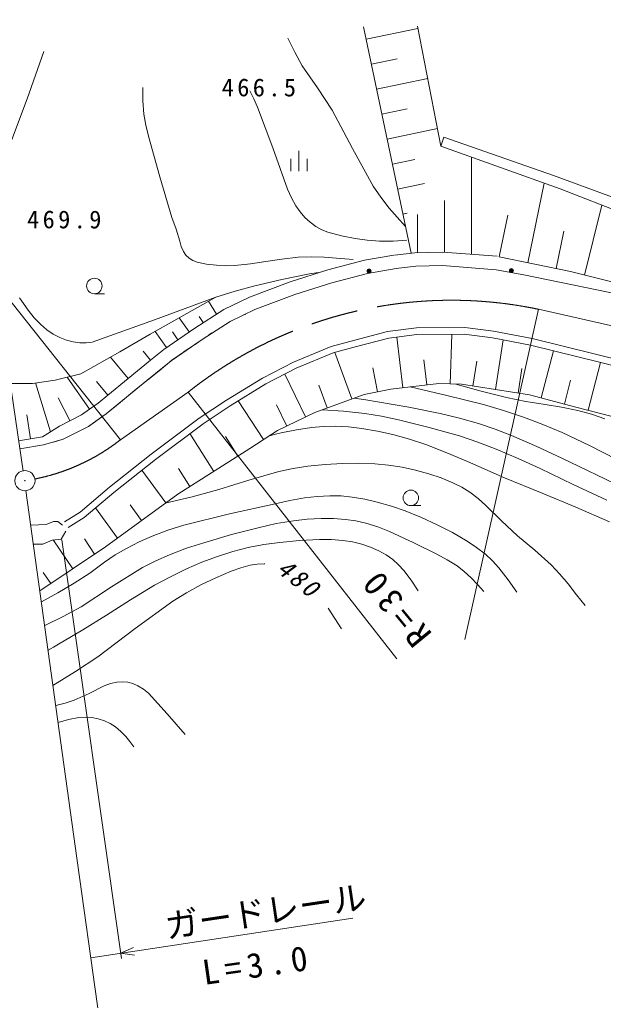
# Model space of a CAD drawing. Units: millimetres, scale not verified. Extents: x 40000 to 680000, y 20000 to 380000.
# Drawn here: x 78048 to 121198, y 247637 to 320110 of the extents above; entities that cross this region are included whole.
import ezdxf
from ezdxf.enums import TextEntityAlignment as Align

# ---------------------------------------------------------------- set-up
doc = ezdxf.new("R2010")
doc.units = ezdxf.units.MM
doc.header["$LTSCALE"] = 1000
doc.linetypes.add('CHAIN', pattern=[18.5, 12, -1.5, 3.5, -1.5])
doc.layers.add('S-SUV', color=7, linetype='Continuous', lineweight=13)
doc.styles.add('ＭＳ ゴシック', font='')
doc.styles.add('ＭＳ 明朝', font='')
doc.styles.get('ＭＳ ゴシック').set_extended_font_data('MS Gothic')
doc.styles.get('ＭＳ 明朝').set_extended_font_data('MS Mincho')

msp = doc.modelspace()

# ---------------------------------------------------------------- linework, layer by layer
at = {"layer": 'S-SUV'}
for p, q in [((78311, 286743), (71442, 333346)), ((107457, 319636), (109191, 310763)), ((106978, 302851), (103471, 319576)), ((103665, 318654), (107492, 319457)), ((97871, 318737), (98379, 317704)), ((78599, 314254), (79845, 317746)), ((98379, 317704), (98942, 316694)), ((104051, 316810), (105952, 317209)), ((98942, 316694), (100076, 315075)), ((104438, 314966), (108215, 315758)), ((87151, 315083), (87158, 314100)), ((95361, 314245), (95060, 314843)), ((100076, 315075), (101160, 313422)), ((77301, 310784), (78599, 314254)), ((87158, 314100), (87225, 313125)), ((95639, 313649), (95361, 314245)), ((87225, 313125), (87366, 312304)), ((96775, 310633), (95639, 313649)), ((101160, 313422), (102646, 310596)), ((104825, 313122), (106700, 313515)), ((87366, 312304), (87566, 311490)), ((105211, 311278), (108937, 312059)), ((87566, 311490), (88406, 308484)), ((109397, 311415), (109191, 310763)), ((117502, 308600), (109397, 311415)), ((97857, 307588), (96775, 310633)), ((98693, 310411), (98693, 308911)), ((102646, 310596), (104180, 307808)), ((109191, 310763), (118002, 307598)), ((98093, 309814), (98093, 308914)), ((99293, 309814), (99293, 308914)), ((105598, 309433), (107254, 309781)), ((111453, 302800), (111453, 309951)), ((88406, 308484), (89303, 305495)), ((115607, 302146), (116826, 308021)), ((123843, 306264), (117502, 308600)), ((98137, 306949), (97857, 307588)), ((104180, 307808), (104742, 306984)), ((105985, 307589), (107972, 308006)), ((118002, 307598), (124091, 305232)), ((98466, 306345), (98137, 306949)), ((104742, 306984), (105358, 306187)), ((109450, 302923), (109450, 306735)), ((98777, 305900), (98466, 306345)), ((99138, 305488), (98777, 305900)), ((105358, 306187), (105951, 305502)), ((119791, 301234), (121083, 306401)), ((89303, 305495), (89628, 304627)), ((99528, 305133), (99138, 305488)), ((99954, 304825), (99528, 305133)), ((105951, 305502), (106563, 304832)), ((106371, 305745), (106702, 305815)), ((107447, 302890), (107447, 305705)), ((113505, 302582), (114145, 305668)), ((89628, 304627), (89898, 303734)), ((100384, 304586), (99954, 304825)), ((100836, 304405), (100384, 304586)), ((101838, 304138), (100836, 304405)), ((117709, 301710), (118285, 304487)), ((89898, 303734), (89996, 303350)), ((102851, 303931), (101838, 304138)), ((103743, 303800), (102851, 303931)), ((104639, 303730), (103743, 303800)), ((105656, 303735), (104639, 303730)), ((106664, 303801), (105656, 303735)), ((89996, 303350), (90156, 302976)), ((90156, 302976), (90346, 302714)), ((90346, 302714), (90591, 302482)), ((90591, 302482), (90862, 302307)), ((90862, 302307), (91167, 302182)), ((95107, 302052), (96244, 302231)), ((96244, 302231), (97439, 302418)), ((97439, 302418), (98636, 302545)), ((98636, 302545), (99591, 302579)), ((99591, 302579), (100548, 302553)), ((100548, 302553), (102695, 302382)), ((100836, 301630), (103548, 302336)), ((103548, 302336), (105715, 302697)), ((105759, 302703), (107267, 302886)), ((107267, 302886), (109335, 302932)), ((109335, 302932), (113343, 302619)), ((118760, 301492), (113505, 302582)), ((91167, 302182), (91868, 302043)), ((91868, 302043), (92590, 301961)), ((92590, 301961), (93270, 301917)), ((93270, 301917), (93964, 301933)), ((93964, 301933), (95107, 302052)), ((98053, 300732), (100836, 301630)), ((103757, 301356), (105879, 301710)), ((105879, 301710), (103757, 301356)), ((105879, 301710), (107339, 301887)), ((107339, 301887), (105879, 301710)), ((107339, 301887), (109307, 301931)), ((109307, 301931), (107339, 301887)), ((113265, 301622), (109307, 301931)), ((113265, 301622), (115322, 301246)), ((124947, 299945), (118760, 301492)), ((97428, 300902), (95444, 300444)), ((99485, 301315), (97428, 300902)), ((100152, 301434), (99485, 301315)), ((101115, 300669), (103757, 301356)), ((103757, 301356), (101115, 300669)), ((115322, 301246), (122503, 299764)), ((85496, 289057), (76252, 300708)), ((93986, 300050), (92540, 299597)), ((95444, 300444), (93986, 300050)), ((95033, 299605), (98053, 300732)), ((98382, 299787), (101115, 300669)), ((101115, 300669), (98382, 299787)), ((78669, 298638), (78030, 299552)), ((83573, 299854), (84319, 299854)), ((87705, 296867), (92540, 299597)), ((92540, 299597), (88023, 297917)), ((93131, 298677), (95033, 299605)), ((95428, 298685), (98382, 299787)), ((98382, 299787), (95428, 298685)), ((79121, 298081), (78669, 298638)), ((90997, 297315), (93131, 298677)), ((92611, 298346), (92005, 299295)), ((93620, 297803), (95428, 298685)), ((95428, 298685), (93620, 297803)), ((110952, 274297), (116404, 298706)), ((79614, 297571), (79121, 298081)), ((88023, 297917), (83422, 296272)), ((90575, 297027), (89848, 298077)), ((91626, 297717), (91329, 298183)), ((93727, 297867), (93866, 297935)), ((94662, 298298), (94773, 298353)), ((80052, 297197), (79614, 297571)), ((80529, 296870), (80052, 297197)), ((88701, 295745), (90997, 297315)), ((91548, 296481), (93620, 297803)), ((93620, 297803), (91548, 296481)), ((93061, 297454), (93231, 297562)), ((105243, 297067), (107387, 297343)), ((107387, 297343), (110945, 297358)), ((110945, 297358), (113075, 297084)), ((81013, 296615), (80529, 296870)), ((81516, 296418), (81013, 296615)), ((82006, 296288), (81516, 296418)), ((85453, 295563), (87705, 296867)), ((88899, 295880), (88072, 297074)), ((89256, 294894), (91548, 296481)), ((91548, 296481), (89302, 294944)), ((89344, 297027), (89740, 296455)), ((92043, 296819), (92265, 296960)), ((101072, 295949), (102829, 296433)), ((102829, 296433), (105243, 297067)), ((105339, 296575), (102959, 295951)), ((107421, 296843), (105339, 296575)), ((106375, 292904), (105930, 296651)), ((110914, 296858), (107421, 296843)), ((109875, 293191), (110004, 296854)), ((112996, 296590), (110914, 296858)), ((115822, 296055), (112996, 296590)), ((113075, 297084), (115929, 296544)), ((113227, 292775), (113790, 296440)), ((115929, 296544), (131100, 292777)), ((82494, 296220), (82006, 296288)), ((82960, 296215), (82494, 296220)), ((83422, 296272), (82960, 296215)), ((87720, 294941), (88701, 295745)), ((90186, 295558), (90505, 295779)), ((91012, 296097), (91292, 296291)), ((98288, 294799), (101072, 295949)), ((102959, 295951), (101234, 295475)), ((130974, 292293), (115822, 296055)), ((82568, 293942), (85453, 295563)), ((86063, 293593), (84761, 295174)), ((87725, 294945), (87180, 295622)), ((89302, 294944), (89633, 295173)), ((101234, 295475), (98498, 294344)), ((102612, 292080), (101359, 295509)), ((108147, 293115), (107925, 294979)), ((116595, 292161), (117516, 295634)), ((86065, 293595), (87720, 294941)), ((87448, 293439), (89256, 294894)), ((89302, 294944), (88352, 294166)), ((96005, 293621), (98288, 294799)), ((98498, 294344), (96249, 293185)), ((104507, 292606), (104156, 294389)), ((111554, 293032), (111837, 294868)), ((114899, 292518), (115176, 294321)), ((120062, 291243), (120991, 294772)), ((80671, 293468), (82568, 293942)), ((83216, 291326), (81560, 293691)), ((84564, 292359), (86065, 293595)), ((88352, 294166), (86699, 292821)), ((93333, 292000), (96005, 293621)), ((99182, 290747), (97659, 293912)), ((77356, 293220), (79011, 293231)), ((79011, 293231), (80671, 293468)), ((80321, 289649), (79226, 293262)), ((84564, 292359), (83739, 293361)), ((84450, 290970), (87448, 293439)), ((86699, 292821), (85200, 291587)), ((96249, 293185), (93602, 291579)), ((100787, 291413), (100172, 293098)), ((105489, 292799), (103524, 292413)), ((109033, 293220), (105489, 292799)), ((106919, 292969), (109628, 292346)), ((110718, 293161), (109033, 293220)), ((112168, 292654), (110300, 293176)), ((115735, 292389), (110718, 293161)), ((118314, 291705), (118778, 293455)), ((81755, 290476), (80906, 292173)), ((83845, 291767), (84564, 292359)), ((90517, 292590), (105931, 272877)), ((103524, 292413), (99875, 291080)), ((103640, 292004), (102782, 292142)), ((109628, 292346), (112333, 291661)), ((114038, 292188), (112168, 292654)), ((115455, 291896), (114038, 292188)), ((119173, 291477), (115735, 292389)), ((83216, 291326), (83845, 291767)), ((85200, 291587), (84450, 290970)), ((91320, 290648), (93333, 292000)), ((93602, 291579), (91610, 290240)), ((96086, 289080), (94208, 291946)), ((97796, 290080), (97044, 291643)), ((104497, 291863), (103640, 292004)), ((106820, 291461), (104497, 291863)), ((109133, 290999), (106820, 291461)), ((112333, 291661), (113822, 291233)), ((116884, 291662), (115455, 291896)), ((118108, 291471), (116884, 291662)), ((119310, 291222), (118108, 291471)), ((124506, 290074), (119173, 291477)), ((78851, 289132), (78573, 290894)), ((80986, 290075), (82615, 290905)), ((82615, 290905), (83216, 291326)), ((83128, 290044), (84450, 290970)), ((84450, 290970), (83789, 290507)), ((87777, 287997), (91320, 290648)), ((99875, 291080), (97103, 289747)), ((100435, 291285), (101993, 291179)), ((101993, 291179), (103553, 291013)), ((103553, 291013), (104800, 290800)), ((104800, 290800), (106048, 290525)), ((110563, 290662), (109133, 290999)), ((111967, 290269), (110563, 290662)), ((113822, 291233), (115302, 290745)), ((115302, 290745), (116729, 290198)), ((120321, 290945), (119310, 291222)), ((121313, 290611), (120321, 290945)), ((79728, 289270), (80986, 290075)), ((81276, 289118), (83128, 290044)), ((83128, 290044), (81276, 289118)), ((83789, 290507), (83128, 290044)), ((91610, 290240), (88082, 287601)), ((99630, 289975), (98506, 289801)), ((100503, 290047), (99630, 289975)), ((101371, 290059), (100503, 290047)), ((102362, 290007), (101371, 290059)), ((103340, 289896), (102362, 290007)), ((104499, 289698), (103340, 289896)), ((106048, 290525), (108309, 289965)), ((108309, 289965), (110552, 289347)), ((113196, 289857), (111967, 290269)), ((116729, 290198), (118143, 289590)), ((77973, 288994), (79728, 289270)), ((92402, 286730), (90642, 289516)), ((94179, 287852), (93267, 289297)), ((97103, 289747), (95068, 288414)), ((96958, 289467), (96518, 289363)), ((97389, 289566), (96958, 289467)), ((98506, 289801), (97389, 289566)), ((105635, 289443), (104499, 289698)), ((106870, 289102), (105635, 289443)), ((110552, 289347), (111926, 288889)), ((114405, 289389), (113196, 289857)), ((116274, 288575), (114405, 289389)), ((118143, 289590), (120179, 288632)), ((78066, 288401), (79821, 288677)), ((79821, 288677), (78066, 288401)), ((79821, 288677), (81276, 289118)), ((81276, 289118), (80549, 288898)), ((108086, 288704), (106870, 289102)), ((109635, 288107), (108086, 288704)), ((111926, 288889), (113281, 288373)), ((118119, 287706), (116274, 288575)), ((120179, 288632), (122195, 287616)), ((84702, 285549), (87777, 287997)), ((95068, 288414), (89736, 285046)), ((111149, 287458), (109635, 288107)), ((113281, 288373), (114911, 287683)), ((88082, 287601), (85019, 285162)), ((98276, 286946), (99361, 287113)), ((99361, 287113), (100637, 287247)), ((100637, 287247), (101915, 287320)), ((101915, 287320), (103104, 287330)), ((103104, 287330), (104293, 287279)), ((104293, 287279), (105310, 287185)), ((105310, 287185), (106321, 287031)), ((106321, 287031), (107310, 286822)), ((113895, 286262), (111149, 287458)), ((114911, 287683), (116515, 286940)), ((122623, 285546), (118119, 287706)), ((88847, 284397), (87086, 286808)), ((90624, 285607), (89789, 286930)), ((94979, 286080), (97203, 286720)), ((97203, 286720), (98276, 286946)), ((107310, 286822), (108296, 286553)), ((108296, 286553), (109197, 286246)), ((116515, 286940), (118967, 285751)), ((82522, 283723), (84702, 285549)), ((92777, 285384), (94979, 286080)), ((109197, 286246), (110079, 285882)), ((110079, 285882), (110724, 285560)), ((110724, 285560), (111335, 285187)), ((116665, 285120), (113895, 286262)), ((118967, 285751), (121455, 284612)), ((78516, 285318), (82160, 259039)), ((85019, 285162), (82818, 283318)), ((89736, 285046), (84403, 281151)), ((88808, 284369), (90800, 284847)), ((90800, 284847), (92777, 285384)), ((100042, 284879), (99095, 284773)), ((100982, 284925), (100042, 284879)), ((101812, 284909), (100982, 284925)), ((102636, 284833), (101812, 284909)), ((103572, 284677), (102636, 284833)), ((111335, 285187), (111942, 284723)), ((119168, 284089), (116665, 285120)), ((87069, 283098), (86216, 284267)), ((96947, 284339), (93561, 283580)), ((98018, 284586), (96947, 284339)), ((99095, 284773), (98018, 284586)), ((104489, 284462), (103572, 284677)), ((105532, 284160), (104489, 284462)), ((106552, 283801), (105532, 284160)), ((106965, 284198), (107712, 284198)), ((111942, 284723), (112520, 284203)), ((112520, 284203), (113664, 283062)), ((81376, 282998), (82522, 283723)), ((85292, 281800), (83665, 284028)), ((93561, 283580), (90184, 282760)), ((107745, 283317), (106552, 283801)), ((121648, 283002), (119168, 284089)), ((78872, 282752), (80008, 282813)), ((80008, 282813), (80543, 283021)), ((80543, 283021), (80871, 283021)), ((80871, 283021), (81227, 282754)), ((82818, 283318), (81644, 282575)), ((90184, 282760), (89005, 282380)), ((95772, 282590), (97020, 282866)), ((97020, 282866), (98291, 283085)), ((98291, 283085), (99310, 283199)), ((99310, 283199), (100336, 283252)), ((100336, 283252), (101240, 283244)), ((101240, 283244), (102148, 283175)), ((102148, 283175), (102898, 283065)), ((102898, 283065), (103633, 282896)), ((103633, 282896), (104514, 282622)), ((108916, 282776), (107745, 283317)), ((110035, 282202), (108916, 282776)), ((113664, 283062), (114858, 281955)), ((81465, 282307), (81109, 281713)), ((87843, 281941), (86879, 281518)), ((89005, 282380), (87843, 281941)), ((91655, 281459), (93708, 282054)), ((93708, 282054), (95772, 282590)), ((104514, 282622), (105380, 282290)), ((105380, 282290), (107136, 281484)), ((111127, 281574), (110035, 282202)), ((114858, 281955), (116126, 280910)), ((79770, 281356), (79066, 281357)), ((80454, 281653), (79770, 281356)), ((81109, 281713), (80454, 281653)), ((81974, 279521), (80538, 281661)), ((81169, 281662), (85567, 250722)), ((83593, 280608), (82839, 281731)), ((86879, 281518), (85941, 281040)), ((90382, 281043), (91655, 281459)), ((96104, 281317), (94941, 281097)), ((97278, 281477), (96104, 281317)), ((98745, 281613), (97278, 281477)), ((100208, 281689), (98745, 281613)), ((101085, 281686), (100208, 281689)), ((101951, 281623), (101085, 281686)), ((102648, 281513), (101951, 281623)), ((103342, 281343), (102648, 281513)), ((103981, 281125), (103342, 281343)), ((107136, 281484), (108883, 280614)), ((111829, 281107), (111127, 281574)), ((84403, 281151), (79546, 277891)), ((85123, 280558), (84330, 280020)), ((85941, 281040), (85123, 280558)), ((88112, 280120), (89133, 280571)), ((89133, 280571), (90382, 281043)), ((93806, 280802), (92678, 280445)), ((94941, 281097), (93806, 280802)), ((104595, 280852), (103981, 281125)), ((105133, 280549), (104595, 280852)), ((105625, 280204), (105133, 280549)), ((108883, 280614), (109652, 280200)), ((112483, 280601), (111829, 281107)), ((113003, 280125), (112483, 280601)), ((116126, 280910), (117347, 279827)), ((84330, 280020), (83227, 279214)), ((87125, 279619), (88112, 280120)), ((91523, 280015), (90389, 279529)), ((92678, 280445), (91523, 280015)), ((94393, 279600), (95101, 279792)), ((95101, 279792), (95612, 279873)), ((95612, 279873), (96135, 279895)), ((96135, 279895), (96154, 279895)), ((96154, 279895), (96183, 279894)), ((106060, 279825), (105625, 280204)), ((106444, 279410), (106060, 279825)), ((109652, 280200), (110383, 279738)), ((113479, 279607), (113003, 280125)), ((117347, 279827), (117983, 279142)), ((80356, 278435), (79798, 279265)), ((83227, 279214), (82089, 278458)), ((84850, 278195), (87125, 279619)), ((90389, 279529), (89192, 278946)), ((92551, 278867), (93697, 279349)), ((93697, 279349), (94393, 279600)), ((106997, 278678), (106444, 279410)), ((110383, 279738), (110916, 279327)), ((110916, 279327), (111420, 278861)), ((114163, 278725), (113479, 279607)), ((117983, 279142), (118584, 278407)), ((82089, 278458), (80883, 277754)), ((88025, 278310), (86237, 277236)), ((89192, 278946), (88025, 278310)), ((90386, 277764), (91438, 278334)), ((91438, 278334), (92551, 278867)), ((107506, 277902), (106997, 278678)), ((111420, 278861), (111891, 278370)), ((111891, 278370), (112357, 277855)), ((114797, 277807), (114163, 278725)), ((118584, 278407), (119211, 277602)), ((80883, 277754), (79658, 277084)), ((82609, 276720), (84850, 278195)), ((89376, 277147), (90386, 277764)), ((119211, 277602), (119839, 276808)), ((86237, 277236), (84472, 276107)), ((86586, 275116), (89376, 277147)), ((81266, 275997), (82609, 276720)), ((100857, 276618), (101349, 275855)), ((79901, 275331), (81266, 275997)), ((84472, 276107), (82713, 275007)), ((101349, 275855), (101841, 275092)), ((82713, 275007), (80923, 273958)), ((83833, 273035), (86586, 275116)), ((80923, 273958), (80542, 273739)), ((80542, 273739), (80153, 273516)), ((82190, 271951), (83833, 273035)), ((80513, 270917), (82190, 271951)), ((85243, 271144), (84764, 271042)), ((85644, 271173), (85243, 271144)), ((86040, 271141), (85644, 271173)), ((86424, 271042), (86040, 271141)), ((83186, 270321), (82074, 269827)), ((84289, 270878), (83186, 270321)), ((84764, 271042), (84289, 270878)), ((86784, 270888), (86424, 271042)), ((87207, 270630), (86784, 270888)), ((87583, 270331), (87207, 270630)), ((88961, 268820), (87583, 270331)), ((81408, 269612), (80721, 269418)), ((82074, 269827), (81408, 269612)), ((80893, 268178), (81653, 268384)), ((81653, 268384), (82428, 268532)), ((82428, 268532), (82903, 268565)), ((82903, 268565), (83393, 268538)), ((83393, 268538), (83861, 268450)), ((83861, 268450), (84326, 268300)), ((84326, 268300), (84749, 268102)), ((90284, 267278), (88961, 268820)), ((84749, 268102), (85147, 267849)), ((85147, 267849), (85540, 267513)), ((85540, 267513), (85893, 267132)), ((85893, 267132), (86188, 266763)), ((86188, 266763), (86479, 266374)), ((82160, 259039), (83944, 246170)), ((83303, 250793), (102668, 253705)), ((85509, 251125), (86456, 251555)), ((86541, 250989), (85509, 251125))]:
    msp.add_line(p, q, dxfattribs=at)
at = {"layer": 'S-SUV', "linetype": 'CHAIN'}
for p, q in [((116404, 298706), (132327, 295133)), ((85496, 289057), (90517, 292590))]:
    msp.add_line(p, q, dxfattribs=at)
at = {"layer": 'S-SUV'}
for centre, radius in [((103877, 301527), 150), ((103877, 301527), 131), ((103877, 301527), 112), ((103877, 301527), 93.8), ((103877, 301527), 75), ((103877, 301527), 56.3), ((103877, 301526), 37.5), ((103877, 301527), 18.8), ((114401, 301562), 150), ((114401, 301562), 131), ((114401, 301562), 112), ((114401, 301562), 93.8), ((114401, 301562), 75), ((114401, 301562), 56.3), ((114401, 301561), 37.5), ((114401, 301562), 18.8), ((83573, 300428), 574), ((78440, 286039), 746), ((78440, 286039), 22.5), ((106965, 284771), 574)]:
    msp.add_circle(centre, radius, dxfattribs=at)
at = {"layer": 'S-SUV', "linetype": 'CHAIN'}
for centre, radius, start, end in [((109975, 268073), 31300, 78.14722, 128.43799), ((76266, 300881), 15000, 281.19702, 307.97858)]:
    msp.add_arc(centre, radius, start, end, dxfattribs=at)

# ---------------------------------------------------------------- texts
at = {"layer": 'S-SUV', "style": 'ＭＳ ゴシック'}
msp.add_text('ガードレール', height=1833, rotation=8.5, dxfattribs=at).set_placement((89023, 251660), align=Align.BOTTOM_LEFT)
at = {"layer": 'S-SUV', "attachment_point": 7}
for s, insert, char_height, rotation, style in [('\\T1.28;466.5', (92982, 314422), 1320, 359.9, 'ＭＳ ゴシック'), ('\\T1.28;469.9', (78598, 304670), 1320, 359.9, 'ＭＳ ゴシック'), ('\\T1.28;\\Q15;480', (96935, 279326), 1320, 321.9, 'ＭＳ 明朝'), ('\\T1.32;R=30', (108628, 274727), 1833, 129.4, 'ＭＳ ゴシック'), ('\\T1.32;L=3.0', (91697, 248750), 1833, 8.1, 'ＭＳ ゴシック')]:
    msp.add_mtext(s, dxfattribs=dict(at, insert=insert, char_height=char_height, rotation=rotation, style=style))

doc.saveas('drawing.dxf')
